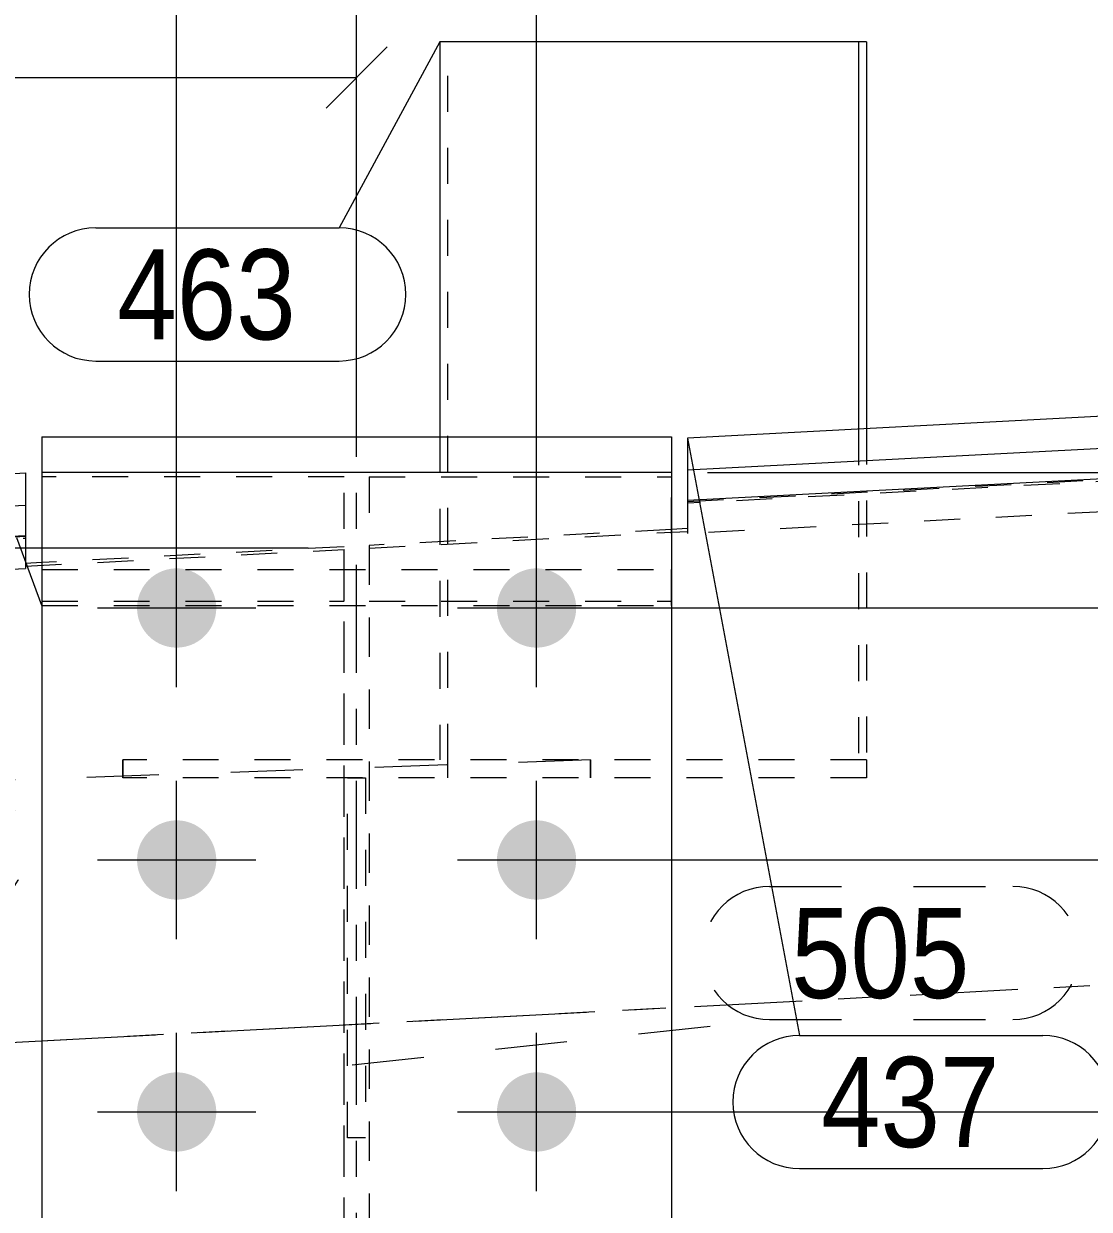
# Model space of a CAD drawing. Header units: millimetres. Extents: x 2 to 825, y 1 to 579.
# Drawn here: x 135.81 to 165.41, y 502.11 to 535.04 of the extents above; entities that cross this region are included whole.
import ezdxf

# ---------------------------------------------------------------- set-up
doc = ezdxf.new("R2010")
doc.units = ezdxf.units.MM
for name, pattern in [('XKITLINE00', [0]), ('XKITLINE01', [4, 1, -1, 1, -1]), ('XKITLINE02', [4, 2, -2]), ('XKITLINE03', [6, 3, -1, 1, -1])]:
    doc.linetypes.add(name, pattern=pattern)
for name, color, linetype, lineweight in [('Bolt', 3, 'Continuous', 0), ('Dimensions', 7, 'Continuous', 0), ('Part', 2, 'Continuous', 0), ('PartMark', 7, 'Continuous', 0)]:
    doc.layers.add(name, color=color, linetype=linetype, lineweight=lineweight)
doc.styles.add('ARIAL', font='ARIAL.TTF')

# ---------------------------------------------------------------- blocks, each defined once
blk = doc.blocks.new('*A55')
at = {"layer": 'Bolt'}
for points in [[(138.956, 518.839), (138.957, 518.866), (138.959, 518.893), (138.961, 518.92), (138.964, 518.946), (138.968, 518.973), (138.972, 519), (138.977, 519.026), (138.983, 519.053), (138.989, 519.079), (138.996, 519.105), (139.003, 519.131), (139.012, 519.157), (139.02, 519.182), (139.03, 519.208), (139.04, 519.233), (139.05, 519.258), (139.062, 519.282), (139.074, 519.306), (139.086, 519.33), (139.099, 519.354), (139.113, 519.377), (139.127, 519.4), (139.141, 519.423), (139.157, 519.445), (139.173, 519.467), (139.189, 519.488), (139.206, 519.51), (139.223, 519.53), (139.241, 519.55), (139.259, 519.57), (139.278, 519.59), (139.298, 519.608), (139.317, 519.627), (139.338, 519.645), (139.358, 519.662), (139.379, 519.679), (139.401, 519.695), (139.423, 519.711), (139.445, 519.726), (139.468, 519.741), (139.491, 519.755), (139.514, 519.769), (139.538, 519.782), (139.562, 519.794), (139.586, 519.806), (139.61, 519.817), (139.635, 519.828), (139.66, 519.838), (139.686, 519.847), (139.711, 519.856), (139.737, 519.864), (139.763, 519.872), (139.789, 519.879), (139.815, 519.885), (139.842, 519.891), (139.868, 519.896), (139.895, 519.9), (139.921, 519.903), (139.948, 519.906), (139.975, 519.909), (140.002, 519.91), (140.029, 519.911), (140.056, 519.912), (140.083, 519.911), (140.11, 519.91), (140.137, 519.909), (140.164, 519.906), (140.191, 519.903), (140.218, 519.9), (140.244, 519.896), (140.271, 519.891), (140.297, 519.885), (140.323, 519.879), (140.349, 519.872), (140.375, 519.864), (140.401, 519.856), (140.427, 519.847), (140.452, 519.838), (140.477, 519.828), (140.502, 519.817), (140.526, 519.806), (140.551, 519.794), (140.575, 519.782), (140.598, 519.769), (140.622, 519.755), (140.645, 519.741), (140.667, 519.726), (140.689, 519.711), (140.711, 519.695), (140.733, 519.679), (140.754, 519.662), (140.775, 519.645), (140.795, 519.627), (140.815, 519.608), (140.834, 519.59), (140.853, 519.57), (140.871, 519.55), (140.889, 519.53), (140.906, 519.51), (140.923, 519.488), (140.94, 519.467), (140.955, 519.445), (140.971, 519.423), (140.985, 519.4), (141, 519.377), (141.013, 519.354), (141.026, 519.33), (141.039, 519.306), (141.05, 519.282), (141.062, 519.258), (141.072, 519.233), (141.082, 519.208), (141.092, 519.182), (141.101, 519.157), (141.109, 519.131), (141.116, 519.105), (141.123, 519.079), (141.129, 519.053), (141.135, 519.026), (141.14, 519), (141.144, 518.973), (141.148, 518.946), (141.151, 518.92), (141.153, 518.893), (141.155, 518.866), (141.156, 518.839), (141.156, 518.812), (141.156, 518.785), (141.155, 518.758), (141.153, 518.731), (141.151, 518.704), (141.148, 518.677), (141.144, 518.65), (141.14, 518.624), (141.135, 518.597), (141.129, 518.571), (141.123, 518.544), (141.116, 518.518), (141.109, 518.492), (141.101, 518.467), (141.092, 518.441), (141.082, 518.416), (141.072, 518.391), (141.062, 518.366), (141.05, 518.341), (141.039, 518.317), (141.026, 518.293), (141.013, 518.27), (141, 518.246), (140.985, 518.223), (140.971, 518.201), (140.955, 518.178), (140.94, 518.156), (140.923, 518.135), (140.906, 518.114), (140.889, 518.093), (140.871, 518.073), (140.853, 518.053), (140.834, 518.034), (140.815, 518.015), (140.795, 517.997), (140.775, 517.979), (140.754, 517.961), (140.733, 517.945), (140.711, 517.928), (140.689, 517.912), (140.667, 517.897), (140.645, 517.882), (140.622, 517.868), (140.598, 517.855), (140.575, 517.842), (140.551, 517.829), (140.526, 517.817), (140.502, 517.806), (140.477, 517.795), (140.452, 517.785), (140.427, 517.776), (140.401, 517.767), (140.375, 517.759), (140.349, 517.752), (140.323, 517.745), (140.297, 517.738), (140.271, 517.733), (140.244, 517.728), (140.218, 517.724), (140.191, 517.72), (140.164, 517.717), (140.137, 517.715), (140.11, 517.713), (140.083, 517.712), (140.056, 517.712), (140.029, 517.712), (140.002, 517.713), (139.975, 517.715), (139.948, 517.717), (139.921, 517.72), (139.895, 517.724), (139.868, 517.728), (139.842, 517.733), (139.815, 517.738), (139.789, 517.745), (139.763, 517.752), (139.737, 517.759), (139.711, 517.767), (139.686, 517.776), (139.66, 517.785), (139.635, 517.795), (139.61, 517.806), (139.586, 517.817), (139.562, 517.829), (139.538, 517.842), (139.514, 517.855), (139.491, 517.868), (139.468, 517.882), (139.445, 517.897), (139.423, 517.912), (139.401, 517.928), (139.379, 517.945), (139.358, 517.961), (139.338, 517.979), (139.317, 517.997), (139.298, 518.015), (139.278, 518.034), (139.259, 518.053), (139.241, 518.073), (139.223, 518.093), (139.206, 518.114), (139.189, 518.135), (139.173, 518.156), (139.157, 518.178), (139.141, 518.201), (139.127, 518.223), (139.113, 518.246), (139.099, 518.27), (139.086, 518.293), (139.074, 518.317), (139.062, 518.341), (139.05, 518.366), (139.04, 518.391), (139.03, 518.416), (139.02, 518.441), (139.012, 518.467), (139.003, 518.492), (138.996, 518.518), (138.989, 518.544), (138.983, 518.571), (138.977, 518.597), (138.972, 518.624), (138.968, 518.65), (138.964, 518.677), (138.961, 518.704), (138.959, 518.731), (138.957, 518.758), (138.956, 518.785), (138.956, 518.812)], [(148.956, 518.839), (148.957, 518.866), (148.959, 518.893), (148.961, 518.92), (148.964, 518.946), (148.968, 518.973), (148.972, 519), (148.977, 519.026), (148.983, 519.053), (148.989, 519.079), (148.996, 519.105), (149.003, 519.131), (149.012, 519.157), (149.02, 519.182), (149.03, 519.208), (149.04, 519.233), (149.05, 519.258), (149.062, 519.282), (149.074, 519.306), (149.086, 519.33), (149.099, 519.354), (149.113, 519.377), (149.127, 519.4), (149.141, 519.423), (149.157, 519.445), (149.173, 519.467), (149.189, 519.488), (149.206, 519.51), (149.223, 519.53), (149.241, 519.55), (149.259, 519.57), (149.278, 519.59), (149.298, 519.608), (149.317, 519.627), (149.338, 519.645), (149.358, 519.662), (149.379, 519.679), (149.401, 519.695), (149.423, 519.711), (149.445, 519.726), (149.468, 519.741), (149.491, 519.755), (149.514, 519.769), (149.538, 519.782), (149.562, 519.794), (149.586, 519.806), (149.61, 519.817), (149.635, 519.828), (149.66, 519.838), (149.686, 519.847), (149.711, 519.856), (149.737, 519.864), (149.763, 519.872), (149.789, 519.879), (149.815, 519.885), (149.842, 519.891), (149.868, 519.896), (149.895, 519.9), (149.921, 519.903), (149.948, 519.906), (149.975, 519.909), (150.002, 519.91), (150.029, 519.911), (150.056, 519.912), (150.083, 519.911), (150.11, 519.91), (150.137, 519.909), (150.164, 519.906), (150.191, 519.903), (150.218, 519.9), (150.244, 519.896), (150.271, 519.891), (150.297, 519.885), (150.323, 519.879), (150.349, 519.872), (150.375, 519.864), (150.401, 519.856), (150.427, 519.847), (150.452, 519.838), (150.477, 519.828), (150.502, 519.817), (150.526, 519.806), (150.551, 519.794), (150.575, 519.782), (150.598, 519.769), (150.622, 519.755), (150.645, 519.741), (150.667, 519.726), (150.689, 519.711), (150.711, 519.695), (150.733, 519.679), (150.754, 519.662), (150.775, 519.645), (150.795, 519.627), (150.815, 519.608), (150.834, 519.59), (150.853, 519.57), (150.871, 519.55), (150.889, 519.53), (150.906, 519.51), (150.923, 519.488), (150.94, 519.467), (150.955, 519.445), (150.971, 519.423), (150.985, 519.4), (151, 519.377), (151.013, 519.354), (151.026, 519.33), (151.039, 519.306), (151.05, 519.282), (151.062, 519.258), (151.072, 519.233), (151.082, 519.208), (151.092, 519.182), (151.101, 519.157), (151.109, 519.131), (151.116, 519.105), (151.123, 519.079), (151.129, 519.053), (151.135, 519.026), (151.14, 519), (151.144, 518.973), (151.148, 518.946), (151.151, 518.92), (151.153, 518.893), (151.155, 518.866), (151.156, 518.839), (151.156, 518.812), (151.156, 518.785), (151.155, 518.758), (151.153, 518.731), (151.151, 518.704), (151.148, 518.677), (151.144, 518.65), (151.14, 518.624), (151.135, 518.597), (151.129, 518.571), (151.123, 518.544), (151.116, 518.518), (151.109, 518.492), (151.101, 518.467), (151.092, 518.441), (151.082, 518.416), (151.072, 518.391), (151.062, 518.366), (151.05, 518.341), (151.039, 518.317), (151.026, 518.293), (151.013, 518.27), (151, 518.246), (150.985, 518.223), (150.971, 518.201), (150.955, 518.178), (150.94, 518.156), (150.923, 518.135), (150.906, 518.114), (150.889, 518.093), (150.871, 518.073), (150.853, 518.053), (150.834, 518.034), (150.815, 518.015), (150.795, 517.997), (150.775, 517.979), (150.754, 517.961), (150.733, 517.945), (150.711, 517.928), (150.689, 517.912), (150.667, 517.897), (150.645, 517.882), (150.622, 517.868), (150.598, 517.855), (150.575, 517.842), (150.551, 517.829), (150.526, 517.817), (150.502, 517.806), (150.477, 517.795), (150.452, 517.785), (150.427, 517.776), (150.401, 517.767), (150.375, 517.759), (150.349, 517.752), (150.323, 517.745), (150.297, 517.738), (150.271, 517.733), (150.244, 517.728), (150.218, 517.724), (150.191, 517.72), (150.164, 517.717), (150.137, 517.715), (150.11, 517.713), (150.083, 517.712), (150.056, 517.712), (150.029, 517.712), (150.002, 517.713), (149.975, 517.715), (149.948, 517.717), (149.921, 517.72), (149.895, 517.724), (149.868, 517.728), (149.842, 517.733), (149.815, 517.738), (149.789, 517.745), (149.763, 517.752), (149.737, 517.759), (149.711, 517.767), (149.686, 517.776), (149.66, 517.785), (149.635, 517.795), (149.61, 517.806), (149.586, 517.817), (149.562, 517.829), (149.538, 517.842), (149.514, 517.855), (149.491, 517.868), (149.468, 517.882), (149.445, 517.897), (149.423, 517.912), (149.401, 517.928), (149.379, 517.945), (149.358, 517.961), (149.338, 517.979), (149.317, 517.997), (149.298, 518.015), (149.278, 518.034), (149.259, 518.053), (149.241, 518.073), (149.223, 518.093), (149.206, 518.114), (149.189, 518.135), (149.173, 518.156), (149.157, 518.178), (149.141, 518.201), (149.127, 518.223), (149.113, 518.246), (149.099, 518.27), (149.086, 518.293), (149.074, 518.317), (149.062, 518.341), (149.05, 518.366), (149.04, 518.391), (149.03, 518.416), (149.02, 518.441), (149.012, 518.467), (149.003, 518.492), (148.996, 518.518), (148.989, 518.544), (148.983, 518.571), (148.977, 518.597), (148.972, 518.624), (148.968, 518.65), (148.964, 518.677), (148.961, 518.704), (148.959, 518.731), (148.957, 518.758), (148.956, 518.785), (148.956, 518.812)], [(138.956, 511.839), (138.957, 511.866), (138.959, 511.893), (138.961, 511.92), (138.964, 511.946), (138.968, 511.973), (138.972, 512), (138.977, 512.026), (138.983, 512.053), (138.989, 512.079), (138.996, 512.105), (139.003, 512.131), (139.012, 512.157), (139.02, 512.182), (139.03, 512.208), (139.04, 512.233), (139.05, 512.258), (139.062, 512.282), (139.074, 512.306), (139.086, 512.33), (139.099, 512.354), (139.113, 512.377), (139.127, 512.4), (139.141, 512.423), (139.157, 512.445), (139.173, 512.467), (139.189, 512.488), (139.206, 512.51), (139.223, 512.53), (139.241, 512.55), (139.259, 512.57), (139.278, 512.59), (139.298, 512.608), (139.317, 512.627), (139.338, 512.645), (139.358, 512.662), (139.379, 512.679), (139.401, 512.695), (139.423, 512.711), (139.445, 512.726), (139.468, 512.741), (139.491, 512.755), (139.514, 512.769), (139.538, 512.782), (139.562, 512.794), (139.586, 512.806), (139.61, 512.817), (139.635, 512.828), (139.66, 512.838), (139.686, 512.847), (139.711, 512.856), (139.737, 512.864), (139.763, 512.872), (139.789, 512.879), (139.815, 512.885), (139.842, 512.891), (139.868, 512.896), (139.895, 512.9), (139.921, 512.903), (139.948, 512.906), (139.975, 512.909), (140.002, 512.91), (140.029, 512.911), (140.056, 512.912), (140.083, 512.911), (140.11, 512.91), (140.137, 512.909), (140.164, 512.906), (140.191, 512.903), (140.218, 512.9), (140.244, 512.896), (140.271, 512.891), (140.297, 512.885), (140.323, 512.879), (140.349, 512.872), (140.375, 512.864), (140.401, 512.856), (140.427, 512.847), (140.452, 512.838), (140.477, 512.828), (140.502, 512.817), (140.526, 512.806), (140.551, 512.794), (140.575, 512.782), (140.598, 512.769), (140.622, 512.755), (140.645, 512.741), (140.667, 512.726), (140.689, 512.711), (140.711, 512.695), (140.733, 512.679), (140.754, 512.662), (140.775, 512.645), (140.795, 512.627), (140.815, 512.608), (140.834, 512.59), (140.853, 512.57), (140.871, 512.55), (140.889, 512.53), (140.906, 512.51), (140.923, 512.488), (140.94, 512.467), (140.955, 512.445), (140.971, 512.423), (140.985, 512.4), (141, 512.377), (141.013, 512.354), (141.026, 512.33), (141.039, 512.306), (141.05, 512.282), (141.062, 512.258), (141.072, 512.233), (141.082, 512.208), (141.092, 512.182), (141.101, 512.157), (141.109, 512.131), (141.116, 512.105), (141.123, 512.079), (141.129, 512.053), (141.135, 512.026), (141.14, 512), (141.144, 511.973), (141.148, 511.946), (141.151, 511.92), (141.153, 511.893), (141.155, 511.866), (141.156, 511.839), (141.156, 511.812), (141.156, 511.785), (141.155, 511.758), (141.153, 511.731), (141.151, 511.704), (141.148, 511.677), (141.144, 511.65), (141.14, 511.624), (141.135, 511.597), (141.129, 511.571), (141.123, 511.544), (141.116, 511.518), (141.109, 511.492), (141.101, 511.467), (141.092, 511.441), (141.082, 511.416), (141.072, 511.391), (141.062, 511.366), (141.05, 511.341), (141.039, 511.317), (141.026, 511.293), (141.013, 511.27), (141, 511.246), (140.985, 511.223), (140.971, 511.201), (140.955, 511.178), (140.94, 511.156), (140.923, 511.135), (140.906, 511.114), (140.889, 511.093), (140.871, 511.073), (140.853, 511.053), (140.834, 511.034), (140.815, 511.015), (140.795, 510.997), (140.775, 510.979), (140.754, 510.961), (140.733, 510.945), (140.711, 510.928), (140.689, 510.912), (140.667, 510.897), (140.645, 510.882), (140.622, 510.868), (140.598, 510.855), (140.575, 510.842), (140.551, 510.829), (140.526, 510.817), (140.502, 510.806), (140.477, 510.795), (140.452, 510.785), (140.427, 510.776), (140.401, 510.767), (140.375, 510.759), (140.349, 510.752), (140.323, 510.745), (140.297, 510.738), (140.271, 510.733), (140.244, 510.728), (140.218, 510.724), (140.191, 510.72), (140.164, 510.717), (140.137, 510.715), (140.11, 510.713), (140.083, 510.712), (140.056, 510.712), (140.029, 510.712), (140.002, 510.713), (139.975, 510.715), (139.948, 510.717), (139.921, 510.72), (139.895, 510.724), (139.868, 510.728), (139.842, 510.733), (139.815, 510.738), (139.789, 510.745), (139.763, 510.752), (139.737, 510.759), (139.711, 510.767), (139.686, 510.776), (139.66, 510.785), (139.635, 510.795), (139.61, 510.806), (139.586, 510.817), (139.562, 510.829), (139.538, 510.842), (139.514, 510.855), (139.491, 510.868), (139.468, 510.882), (139.445, 510.897), (139.423, 510.912), (139.401, 510.928), (139.379, 510.945), (139.358, 510.961), (139.338, 510.979), (139.317, 510.997), (139.298, 511.015), (139.278, 511.034), (139.259, 511.053), (139.241, 511.073), (139.223, 511.093), (139.206, 511.114), (139.189, 511.135), (139.173, 511.156), (139.157, 511.178), (139.141, 511.201), (139.127, 511.223), (139.113, 511.246), (139.099, 511.27), (139.086, 511.293), (139.074, 511.317), (139.062, 511.341), (139.05, 511.366), (139.04, 511.391), (139.03, 511.416), (139.02, 511.441), (139.012, 511.467), (139.003, 511.492), (138.996, 511.518), (138.989, 511.544), (138.983, 511.571), (138.977, 511.597), (138.972, 511.624), (138.968, 511.65), (138.964, 511.677), (138.961, 511.704), (138.959, 511.731), (138.957, 511.758), (138.956, 511.785), (138.956, 511.812)], [(148.956, 511.839), (148.957, 511.866), (148.959, 511.893), (148.961, 511.92), (148.964, 511.946), (148.968, 511.973), (148.972, 512), (148.977, 512.026), (148.983, 512.053), (148.989, 512.079), (148.996, 512.105), (149.003, 512.131), (149.012, 512.157), (149.02, 512.182), (149.03, 512.208), (149.04, 512.233), (149.05, 512.258), (149.062, 512.282), (149.074, 512.306), (149.086, 512.33), (149.099, 512.354), (149.113, 512.377), (149.127, 512.4), (149.141, 512.423), (149.157, 512.445), (149.173, 512.467), (149.189, 512.488), (149.206, 512.51), (149.223, 512.53), (149.241, 512.55), (149.259, 512.57), (149.278, 512.59), (149.298, 512.608), (149.317, 512.627), (149.338, 512.645), (149.358, 512.662), (149.379, 512.679), (149.401, 512.695), (149.423, 512.711), (149.445, 512.726), (149.468, 512.741), (149.491, 512.755), (149.514, 512.769), (149.538, 512.782), (149.562, 512.794), (149.586, 512.806), (149.61, 512.817), (149.635, 512.828), (149.66, 512.838), (149.686, 512.847), (149.711, 512.856), (149.737, 512.864), (149.763, 512.872), (149.789, 512.879), (149.815, 512.885), (149.842, 512.891), (149.868, 512.896), (149.895, 512.9), (149.921, 512.903), (149.948, 512.906), (149.975, 512.909), (150.002, 512.91), (150.029, 512.911), (150.056, 512.912), (150.083, 512.911), (150.11, 512.91), (150.137, 512.909), (150.164, 512.906), (150.191, 512.903), (150.218, 512.9), (150.244, 512.896), (150.271, 512.891), (150.297, 512.885), (150.323, 512.879), (150.349, 512.872), (150.375, 512.864), (150.401, 512.856), (150.427, 512.847), (150.452, 512.838), (150.477, 512.828), (150.502, 512.817), (150.526, 512.806), (150.551, 512.794), (150.575, 512.782), (150.598, 512.769), (150.622, 512.755), (150.645, 512.741), (150.667, 512.726), (150.689, 512.711), (150.711, 512.695), (150.733, 512.679), (150.754, 512.662), (150.775, 512.645), (150.795, 512.627), (150.815, 512.608), (150.834, 512.59), (150.853, 512.57), (150.871, 512.55), (150.889, 512.53), (150.906, 512.51), (150.923, 512.488), (150.94, 512.467), (150.955, 512.445), (150.971, 512.423), (150.985, 512.4), (151, 512.377), (151.013, 512.354), (151.026, 512.33), (151.039, 512.306), (151.05, 512.282), (151.062, 512.258), (151.072, 512.233), (151.082, 512.208), (151.092, 512.182), (151.101, 512.157), (151.109, 512.131), (151.116, 512.105), (151.123, 512.079), (151.129, 512.053), (151.135, 512.026), (151.14, 512), (151.144, 511.973), (151.148, 511.946), (151.151, 511.92), (151.153, 511.893), (151.155, 511.866), (151.156, 511.839), (151.156, 511.812), (151.156, 511.785), (151.155, 511.758), (151.153, 511.731), (151.151, 511.704), (151.148, 511.677), (151.144, 511.65), (151.14, 511.624), (151.135, 511.597), (151.129, 511.571), (151.123, 511.544), (151.116, 511.518), (151.109, 511.492), (151.101, 511.467), (151.092, 511.441), (151.082, 511.416), (151.072, 511.391), (151.062, 511.366), (151.05, 511.341), (151.039, 511.317), (151.026, 511.293), (151.013, 511.27), (151, 511.246), (150.985, 511.223), (150.971, 511.201), (150.955, 511.178), (150.94, 511.156), (150.923, 511.135), (150.906, 511.114), (150.889, 511.093), (150.871, 511.073), (150.853, 511.053), (150.834, 511.034), (150.815, 511.015), (150.795, 510.997), (150.775, 510.979), (150.754, 510.961), (150.733, 510.945), (150.711, 510.928), (150.689, 510.912), (150.667, 510.897), (150.645, 510.882), (150.622, 510.868), (150.598, 510.855), (150.575, 510.842), (150.551, 510.829), (150.526, 510.817), (150.502, 510.806), (150.477, 510.795), (150.452, 510.785), (150.427, 510.776), (150.401, 510.767), (150.375, 510.759), (150.349, 510.752), (150.323, 510.745), (150.297, 510.738), (150.271, 510.733), (150.244, 510.728), (150.218, 510.724), (150.191, 510.72), (150.164, 510.717), (150.137, 510.715), (150.11, 510.713), (150.083, 510.712), (150.056, 510.712), (150.029, 510.712), (150.002, 510.713), (149.975, 510.715), (149.948, 510.717), (149.921, 510.72), (149.895, 510.724), (149.868, 510.728), (149.842, 510.733), (149.815, 510.738), (149.789, 510.745), (149.763, 510.752), (149.737, 510.759), (149.711, 510.767), (149.686, 510.776), (149.66, 510.785), (149.635, 510.795), (149.61, 510.806), (149.586, 510.817), (149.562, 510.829), (149.538, 510.842), (149.514, 510.855), (149.491, 510.868), (149.468, 510.882), (149.445, 510.897), (149.423, 510.912), (149.401, 510.928), (149.379, 510.945), (149.358, 510.961), (149.338, 510.979), (149.317, 510.997), (149.298, 511.015), (149.278, 511.034), (149.259, 511.053), (149.241, 511.073), (149.223, 511.093), (149.206, 511.114), (149.189, 511.135), (149.173, 511.156), (149.157, 511.178), (149.141, 511.201), (149.127, 511.223), (149.113, 511.246), (149.099, 511.27), (149.086, 511.293), (149.074, 511.317), (149.062, 511.341), (149.05, 511.366), (149.04, 511.391), (149.03, 511.416), (149.02, 511.441), (149.012, 511.467), (149.003, 511.492), (148.996, 511.518), (148.989, 511.544), (148.983, 511.571), (148.977, 511.597), (148.972, 511.624), (148.968, 511.65), (148.964, 511.677), (148.961, 511.704), (148.959, 511.731), (148.957, 511.758), (148.956, 511.785), (148.956, 511.812)], [(138.956, 504.839), (138.957, 504.866), (138.959, 504.893), (138.961, 504.92), (138.964, 504.946), (138.968, 504.973), (138.972, 505), (138.977, 505.026), (138.983, 505.053), (138.989, 505.079), (138.996, 505.105), (139.003, 505.131), (139.012, 505.157), (139.02, 505.182), (139.03, 505.208), (139.04, 505.233), (139.05, 505.258), (139.062, 505.282), (139.074, 505.306), (139.086, 505.33), (139.099, 505.354), (139.113, 505.377), (139.127, 505.4), (139.141, 505.423), (139.157, 505.445), (139.173, 505.467), (139.189, 505.488), (139.206, 505.51), (139.223, 505.53), (139.241, 505.55), (139.259, 505.57), (139.278, 505.59), (139.298, 505.608), (139.317, 505.627), (139.338, 505.645), (139.358, 505.662), (139.379, 505.679), (139.401, 505.695), (139.423, 505.711), (139.445, 505.726), (139.468, 505.741), (139.491, 505.755), (139.514, 505.769), (139.538, 505.782), (139.562, 505.794), (139.586, 505.806), (139.61, 505.817), (139.635, 505.828), (139.66, 505.838), (139.686, 505.847), (139.711, 505.856), (139.737, 505.864), (139.763, 505.872), (139.789, 505.879), (139.815, 505.885), (139.842, 505.891), (139.868, 505.896), (139.895, 505.9), (139.921, 505.903), (139.948, 505.906), (139.975, 505.909), (140.002, 505.91), (140.029, 505.911), (140.056, 505.912), (140.083, 505.911), (140.11, 505.91), (140.137, 505.909), (140.164, 505.906), (140.191, 505.903), (140.218, 505.9), (140.244, 505.896), (140.271, 505.891), (140.297, 505.885), (140.323, 505.879), (140.349, 505.872), (140.375, 505.864), (140.401, 505.856), (140.427, 505.847), (140.452, 505.838), (140.477, 505.828), (140.502, 505.817), (140.526, 505.806), (140.551, 505.794), (140.575, 505.782), (140.598, 505.769), (140.622, 505.755), (140.645, 505.741), (140.667, 505.726), (140.689, 505.711), (140.711, 505.695), (140.733, 505.679), (140.754, 505.662), (140.775, 505.645), (140.795, 505.627), (140.815, 505.608), (140.834, 505.59), (140.853, 505.57), (140.871, 505.55), (140.889, 505.53), (140.906, 505.51), (140.923, 505.488), (140.94, 505.467), (140.955, 505.445), (140.971, 505.423), (140.985, 505.4), (141, 505.377), (141.013, 505.354), (141.026, 505.33), (141.039, 505.306), (141.05, 505.282), (141.062, 505.258), (141.072, 505.233), (141.082, 505.208), (141.092, 505.182), (141.101, 505.157), (141.109, 505.131), (141.116, 505.105), (141.123, 505.079), (141.129, 505.053), (141.135, 505.026), (141.14, 505), (141.144, 504.973), (141.148, 504.946), (141.151, 504.92), (141.153, 504.893), (141.155, 504.866), (141.156, 504.839), (141.156, 504.812), (141.156, 504.785), (141.155, 504.758), (141.153, 504.731), (141.151, 504.704), (141.148, 504.677), (141.144, 504.65), (141.14, 504.624), (141.135, 504.597), (141.129, 504.571), (141.123, 504.544), (141.116, 504.518), (141.109, 504.492), (141.101, 504.467), (141.092, 504.441), (141.082, 504.416), (141.072, 504.391), (141.062, 504.366), (141.05, 504.341), (141.039, 504.317), (141.026, 504.293), (141.013, 504.27), (141, 504.246), (140.985, 504.223), (140.971, 504.201), (140.955, 504.178), (140.94, 504.156), (140.923, 504.135), (140.906, 504.114), (140.889, 504.093), (140.871, 504.073), (140.853, 504.053), (140.834, 504.034), (140.815, 504.015), (140.795, 503.997), (140.775, 503.979), (140.754, 503.961), (140.733, 503.945), (140.711, 503.928), (140.689, 503.912), (140.667, 503.897), (140.645, 503.882), (140.622, 503.868), (140.598, 503.855), (140.575, 503.842), (140.551, 503.829), (140.526, 503.817), (140.502, 503.806), (140.477, 503.795), (140.452, 503.785), (140.427, 503.776), (140.401, 503.767), (140.375, 503.759), (140.349, 503.752), (140.323, 503.745), (140.297, 503.738), (140.271, 503.733), (140.244, 503.728), (140.218, 503.724), (140.191, 503.72), (140.164, 503.717), (140.137, 503.715), (140.11, 503.713), (140.083, 503.712), (140.056, 503.712), (140.029, 503.712), (140.002, 503.713), (139.975, 503.715), (139.948, 503.717), (139.921, 503.72), (139.895, 503.724), (139.868, 503.728), (139.842, 503.733), (139.815, 503.738), (139.789, 503.745), (139.763, 503.752), (139.737, 503.759), (139.711, 503.767), (139.686, 503.776), (139.66, 503.785), (139.635, 503.795), (139.61, 503.806), (139.586, 503.817), (139.562, 503.829), (139.538, 503.842), (139.514, 503.855), (139.491, 503.868), (139.468, 503.882), (139.445, 503.897), (139.423, 503.912), (139.401, 503.928), (139.379, 503.945), (139.358, 503.961), (139.338, 503.979), (139.317, 503.997), (139.298, 504.015), (139.278, 504.034), (139.259, 504.053), (139.241, 504.073), (139.223, 504.093), (139.206, 504.114), (139.189, 504.135), (139.173, 504.156), (139.157, 504.178), (139.141, 504.201), (139.127, 504.223), (139.113, 504.246), (139.099, 504.27), (139.086, 504.293), (139.074, 504.317), (139.062, 504.341), (139.05, 504.366), (139.04, 504.391), (139.03, 504.416), (139.02, 504.441), (139.012, 504.467), (139.003, 504.492), (138.996, 504.518), (138.989, 504.544), (138.983, 504.571), (138.977, 504.597), (138.972, 504.624), (138.968, 504.65), (138.964, 504.677), (138.961, 504.704), (138.959, 504.731), (138.957, 504.758), (138.956, 504.785), (138.956, 504.812)], [(148.956, 504.839), (148.957, 504.866), (148.959, 504.893), (148.961, 504.92), (148.964, 504.946), (148.968, 504.973), (148.972, 505), (148.977, 505.026), (148.983, 505.053), (148.989, 505.079), (148.996, 505.105), (149.003, 505.131), (149.012, 505.157), (149.02, 505.182), (149.03, 505.208), (149.04, 505.233), (149.05, 505.258), (149.062, 505.282), (149.074, 505.306), (149.086, 505.33), (149.099, 505.354), (149.113, 505.377), (149.127, 505.4), (149.141, 505.423), (149.157, 505.445), (149.173, 505.467), (149.189, 505.488), (149.206, 505.51), (149.223, 505.53), (149.241, 505.55), (149.259, 505.57), (149.278, 505.59), (149.298, 505.608), (149.317, 505.627), (149.338, 505.645), (149.358, 505.662), (149.379, 505.679), (149.401, 505.695), (149.423, 505.711), (149.445, 505.726), (149.468, 505.741), (149.491, 505.755), (149.514, 505.769), (149.538, 505.782), (149.562, 505.794), (149.586, 505.806), (149.61, 505.817), (149.635, 505.828), (149.66, 505.838), (149.686, 505.847), (149.711, 505.856), (149.737, 505.864), (149.763, 505.872), (149.789, 505.879), (149.815, 505.885), (149.842, 505.891), (149.868, 505.896), (149.895, 505.9), (149.921, 505.903), (149.948, 505.906), (149.975, 505.909), (150.002, 505.91), (150.029, 505.911), (150.056, 505.912), (150.083, 505.911), (150.11, 505.91), (150.137, 505.909), (150.164, 505.906), (150.191, 505.903), (150.218, 505.9), (150.244, 505.896), (150.271, 505.891), (150.297, 505.885), (150.323, 505.879), (150.349, 505.872), (150.375, 505.864), (150.401, 505.856), (150.427, 505.847), (150.452, 505.838), (150.477, 505.828), (150.502, 505.817), (150.526, 505.806), (150.551, 505.794), (150.575, 505.782), (150.598, 505.769), (150.622, 505.755), (150.645, 505.741), (150.667, 505.726), (150.689, 505.711), (150.711, 505.695), (150.733, 505.679), (150.754, 505.662), (150.775, 505.645), (150.795, 505.627), (150.815, 505.608), (150.834, 505.59), (150.853, 505.57), (150.871, 505.55), (150.889, 505.53), (150.906, 505.51), (150.923, 505.488), (150.94, 505.467), (150.955, 505.445), (150.971, 505.423), (150.985, 505.4), (151, 505.377), (151.013, 505.354), (151.026, 505.33), (151.039, 505.306), (151.05, 505.282), (151.062, 505.258), (151.072, 505.233), (151.082, 505.208), (151.092, 505.182), (151.101, 505.157), (151.109, 505.131), (151.116, 505.105), (151.123, 505.079), (151.129, 505.053), (151.135, 505.026), (151.14, 505), (151.144, 504.973), (151.148, 504.946), (151.151, 504.92), (151.153, 504.893), (151.155, 504.866), (151.156, 504.839), (151.156, 504.812), (151.156, 504.785), (151.155, 504.758), (151.153, 504.731), (151.151, 504.704), (151.148, 504.677), (151.144, 504.65), (151.14, 504.624), (151.135, 504.597), (151.129, 504.571), (151.123, 504.544), (151.116, 504.518), (151.109, 504.492), (151.101, 504.467), (151.092, 504.441), (151.082, 504.416), (151.072, 504.391), (151.062, 504.366), (151.05, 504.341), (151.039, 504.317), (151.026, 504.293), (151.013, 504.27), (151, 504.246), (150.985, 504.223), (150.971, 504.201), (150.955, 504.178), (150.94, 504.156), (150.923, 504.135), (150.906, 504.114), (150.889, 504.093), (150.871, 504.073), (150.853, 504.053), (150.834, 504.034), (150.815, 504.015), (150.795, 503.997), (150.775, 503.979), (150.754, 503.961), (150.733, 503.945), (150.711, 503.928), (150.689, 503.912), (150.667, 503.897), (150.645, 503.882), (150.622, 503.868), (150.598, 503.855), (150.575, 503.842), (150.551, 503.829), (150.526, 503.817), (150.502, 503.806), (150.477, 503.795), (150.452, 503.785), (150.427, 503.776), (150.401, 503.767), (150.375, 503.759), (150.349, 503.752), (150.323, 503.745), (150.297, 503.738), (150.271, 503.733), (150.244, 503.728), (150.218, 503.724), (150.191, 503.72), (150.164, 503.717), (150.137, 503.715), (150.11, 503.713), (150.083, 503.712), (150.056, 503.712), (150.029, 503.712), (150.002, 503.713), (149.975, 503.715), (149.948, 503.717), (149.921, 503.72), (149.895, 503.724), (149.868, 503.728), (149.842, 503.733), (149.815, 503.738), (149.789, 503.745), (149.763, 503.752), (149.737, 503.759), (149.711, 503.767), (149.686, 503.776), (149.66, 503.785), (149.635, 503.795), (149.61, 503.806), (149.586, 503.817), (149.562, 503.829), (149.538, 503.842), (149.514, 503.855), (149.491, 503.868), (149.468, 503.882), (149.445, 503.897), (149.423, 503.912), (149.401, 503.928), (149.379, 503.945), (149.358, 503.961), (149.338, 503.979), (149.317, 503.997), (149.298, 504.015), (149.278, 504.034), (149.259, 504.053), (149.241, 504.073), (149.223, 504.093), (149.206, 504.114), (149.189, 504.135), (149.173, 504.156), (149.157, 504.178), (149.141, 504.201), (149.127, 504.223), (149.113, 504.246), (149.099, 504.27), (149.086, 504.293), (149.074, 504.317), (149.062, 504.341), (149.05, 504.366), (149.04, 504.391), (149.03, 504.416), (149.02, 504.441), (149.012, 504.467), (149.003, 504.492), (148.996, 504.518), (148.989, 504.544), (148.983, 504.571), (148.977, 504.597), (148.972, 504.624), (148.968, 504.65), (148.964, 504.677), (148.961, 504.704), (148.959, 504.731), (148.957, 504.758), (148.956, 504.785), (148.956, 504.812)]]:
    blk.add_hatch(color=3, dxfattribs=at).paths.add_polyline_path(points, flags=17)
at = {"layer": 'Bolt', "color": 3, "linetype": 'XKITLINE00', "lineweight": 0}
for p, q in [((140.056, 516.612), (140.056, 521.012)), ((150.056, 516.612), (150.056, 521.012)), ((137.856, 518.812), (142.256, 518.812)), ((147.856, 518.812), (152.256, 518.812)), ((140.056, 509.612), (140.056, 514.012)), ((150.056, 509.612), (150.056, 514.012)), ((137.856, 511.812), (142.256, 511.812)), ((147.856, 511.812), (152.256, 511.812)), ((140.056, 502.612), (140.056, 507.012)), ((150.056, 502.612), (150.056, 507.012)), ((137.856, 504.812), (142.256, 504.812)), ((147.856, 504.812), (152.256, 504.812))]:
    blk.add_line(p, q, dxfattribs=at)
blk = doc.blocks.new('*A70')
at = {"layer": 'Part', "color": 7, "linetype": 'XKITLINE03', "lineweight": 0}
blk.add_line((145.056, 427.01), (145.056, 530.728), dxfattribs=at)
at = {"layer": 'Part', "color": 2, "linetype": 'XKITLINE00', "lineweight": 0}
for p, q in [((153.806, 522.574), (136.306, 522.574)), ((136.306, 522.574), (136.306, 427.01)), ((153.806, 522.574), (153.806, 494.57))]:
    blk.add_line(p, q, dxfattribs=at)
at = {"layer": 'Part', "color": 7, "linetype": 'XKITLINE01', "lineweight": 0}
for p, q in [((144.706, 522.458), (136.306, 522.458)), ((144.706, 427.01), (144.706, 522.458)), ((145.406, 522.458), (145.406, 427.01)), ((145.406, 522.458), (153.806, 522.458)), ((153.806, 522.458), (153.806, 493.598)), ((136.306, 518.998), (144.706, 518.998)), ((136.306, 518.882), (153.806, 518.882)), ((145.406, 518.998), (153.806, 518.998))]:
    blk.add_line(p, q, dxfattribs=at)
blk = doc.blocks.new('*A73')
at = {"layer": 'Part', "color": 2, "linetype": 'XKITLINE00', "lineweight": 0}
for p, q in [((136.306, 523.569), (136.306, 522.574)), ((136.306, 523.569), (153.806, 523.569)), ((153.806, 523.569), (153.806, 522.574)), ((153.806, 522.574), (136.306, 522.574))]:
    blk.add_line(p, q, dxfattribs=at)
at = {"layer": 'Part', "color": 7, "linetype": 'XKITLINE01', "lineweight": 0}
for p, q in [((136.306, 522.574), (136.306, 518.882)), ((153.806, 518.882), (153.806, 522.574)), ((136.306, 519.877), (153.806, 519.877)), ((136.306, 518.882), (153.806, 518.882))]:
    blk.add_line(p, q, dxfattribs=at)
blk = doc.blocks.new('*A75')
at = {"layer": 'Part', "color": 7, "linetype": 'XKITLINE01', "lineweight": 0}
for p, q in [((159.223, 514.593), (138.556, 514.593)), ((138.556, 514.593), (138.556, 514.093)), ((138.556, 514.093), (138.556, 514.593)), ((147.591, 514.093), (147.591, 514.593)), ((151.556, 514.593), (151.556, 514.093)), ((151.556, 514.093), (151.556, 514.593)), ((159.223, 514.593), (159.223, 514.093)), ((159.223, 514.093), (138.556, 514.093))]:
    blk.add_line(p, q, dxfattribs=at)
blk = doc.blocks.new('*A76')
at = {"layer": 'Part', "color": 7, "linetype": 'XKITLINE01', "lineweight": 0}
for p, q in [((144.806, 514.093), (145.306, 514.093)), ((144.806, 504.093), (144.806, 514.093)), ((144.806, 514.093), (145.306, 514.093)), ((145.306, 514.093), (145.306, 504.093)), ((145.306, 504.093), (144.806, 504.093))]:
    blk.add_line(p, q, dxfattribs=at)
blk = doc.blocks.new('*A77')
at = {"layer": 'Part', "color": 2, "linetype": 'XKITLINE00', "lineweight": 0}
for p, q in [((159.223, 534.543), (147.368, 534.543)), ((147.368, 534.543), (147.368, 523.569)), ((158.999, 534.543), (158.999, 523.783)), ((159.223, 534.543), (159.223, 523.795))]:
    blk.add_line(p, q, dxfattribs=at)
at = {"layer": 'Part', "color": 7, "linetype": 'XKITLINE01', "lineweight": 0}
for p, q in [((147.591, 514.593), (147.591, 534.543)), ((158.999, 523.783), (158.999, 514.593)), ((159.223, 523.795), (159.223, 514.593)), ((147.368, 523.569), (147.368, 514.593)), ((159.223, 514.593), (147.368, 514.593))]:
    blk.add_line(p, q, dxfattribs=at)
blk = doc.blocks.new('*A94')
at = {"layer": 'Part', "color": 2, "linetype": 'XKITLINE00', "lineweight": 0}
for p, q in [((166.631, 524.185), (154.253, 523.533)), ((154.253, 523.533), (154.253, 521.017)), ((166.631, 523.289), (154.253, 522.638)), ((166.631, 522.447), (154.253, 521.796)), ((154.253, 521.017), (153.806, 520.993)), ((166.63, 495.245), (152.527, 494.503)), ((166.63, 494.35), (152.337, 493.598)), ((170.005, 492.767), (153.806, 491.915))]:
    blk.add_line(p, q, dxfattribs=at)
at = {"layer": 'Part', "color": 7, "linetype": 'XKITLINE01', "lineweight": 0}
for p, q in [((167.079, 524.208), (166.631, 524.185)), ((173.804, 522.802), (167.079, 524.208)), ((167.079, 524.208), (167.079, 523.313)), ((167.079, 523.313), (166.631, 523.289)), ((167.079, 523.313), (170.296, 522.64)), ((154.253, 521.773), (173.804, 522.802)), ((173.804, 521.907), (173.804, 522.802)), ((170.587, 522.579), (154.253, 521.72)), ((170.296, 522.64), (166.631, 522.447)), ((170.296, 522.64), (170.296, 494.596)), ((170.587, 494.535), (170.587, 522.579)), ((170.587, 522.579), (173.804, 521.907)), ((173.804, 521.907), (154.253, 520.878)), ((154.253, 521.017), (154.253, 520.878)), ((153.806, 520.993), (145.406, 520.551)), ((145.406, 520.475), (154.253, 520.941)), ((145.406, 520.551), (145.406, 491.473)), ((167.079, 495.269), (166.63, 495.245)), ((170.296, 494.596), (167.079, 495.269)), ((167.079, 495.269), (167.079, 494.374)), ((170.296, 494.596), (145.406, 493.286)), ((145.406, 493.21), (170.587, 494.535)), ((152.527, 494.503), (145.406, 494.128)), ((167.079, 494.374), (166.63, 494.35)), ((167.079, 494.374), (173.804, 492.967)), ((173.804, 493.862), (170.587, 494.535)), ((173.804, 493.862), (145.406, 492.368)), ((173.804, 492.967), (173.804, 493.862)), ((152.337, 493.598), (145.406, 493.233)), ((173.804, 492.967), (170.005, 492.767)), ((153.806, 491.915), (145.406, 491.473))]:
    blk.add_line(p, q, dxfattribs=at)
at = {"layer": 'Part', "color": 7, "linetype": 'XKITLINE03', "lineweight": 0}
blk.add_line((136.468, 506.8), (179.38, 509.058), dxfattribs=at)
blk = doc.blocks.new('*A95')
at = {"layer": 'Part', "color": 2, "linetype": 'XKITLINE00', "lineweight": 0}
for p, q in [((116.308, 521.537), (135.859, 522.565)), ((135.859, 522.565), (135.859, 520.049)), ((116.308, 520.642), (135.859, 521.67)), ((116.308, 520.642), (116.308, 521.537)), ((119.525, 519.969), (135.859, 520.828)), ((119.525, 519.969), (116.308, 520.642)), ((136.306, 520.073), (135.859, 520.049)), ((119.525, 519.969), (119.525, 492.767)), ((136.306, 493.649), (116.308, 492.597)), ((136.306, 492.754), (116.308, 491.702)), ((116.308, 491.702), (116.308, 492.597)), ((123.033, 490.296), (116.308, 491.702)), ((136.306, 490.994), (123.033, 490.296))]:
    blk.add_line(p, q, dxfattribs=at)
at = {"layer": 'Part', "color": 7, "linetype": 'XKITLINE01', "lineweight": 0}
for p, q in [((116.308, 521.537), (123.033, 520.13)), ((119.816, 519.908), (135.859, 520.752)), ((123.033, 520.13), (135.859, 520.805)), ((135.859, 519.973), (144.706, 520.438)), ((144.706, 520.515), (136.306, 520.073)), ((144.706, 491.436), (144.706, 520.515)), ((123.033, 520.13), (123.033, 519.235)), ((135.859, 520.049), (135.859, 519.91)), ((123.033, 519.235), (119.816, 519.908)), ((119.816, 519.908), (119.816, 491.864)), ((123.033, 519.235), (135.859, 519.91)), ((144.706, 494.091), (136.306, 493.649)), ((119.525, 491.925), (144.706, 493.249)), ((119.816, 491.864), (144.706, 493.173)), ((144.706, 493.196), (136.306, 492.754)), ((119.525, 492.767), (119.525, 491.925)), ((116.308, 492.597), (119.525, 491.925)), ((123.033, 491.191), (144.706, 492.331)), ((119.816, 491.864), (123.033, 491.191)), ((144.706, 491.436), (136.306, 490.994)), ((123.033, 491.191), (123.033, 490.296))]:
    blk.add_line(p, q, dxfattribs=at)
at = {"layer": 'Part', "color": 7, "linetype": 'XKITLINE03', "lineweight": 0}
blk.add_line((110.732, 505.446), (153.645, 507.704), dxfattribs=at)
blk = doc.blocks.new('*A223')
at = {"layer": 'Dimensions', "color": 7, "linetype": 'XKITLINE00', "lineweight": 0}
for p, q in [((151.056, 518.812), (207.456, 518.812)), ((151.056, 511.812), (207.456, 511.812))]:
    blk.add_line(p, q, dxfattribs=at)
blk = doc.blocks.new('*A224')
at = {"layer": 'Dimensions', "color": 7, "linetype": 'XKITLINE00', "lineweight": 0}
for p, q in [((151.056, 511.812), (207.456, 511.812)), ((151.056, 504.812), (207.456, 504.812))]:
    blk.add_line(p, q, dxfattribs=at)
blk = doc.blocks.new('*A225')
at = {"layer": 'Dimensions', "color": 7, "linetype": 'XKITLINE00', "lineweight": 0}
blk.add_line((151.056, 504.812), (207.456, 504.812), dxfattribs=at)
blk = doc.blocks.new('*A228')
at = {"layer": 'Dimensions', "color": 7, "linetype": 'XKITLINE00', "lineweight": 0}
for p, q in [((119.671, 521.834), (119.671, 536.4)), ((145.056, 523.574), (145.056, 536.4)), ((120.519, 534.399), (118.822, 532.701)), ((145.905, 534.399), (144.208, 532.701)), ((119.671, 533.55), (145.056, 533.55))]:
    blk.add_line(p, q, dxfattribs=at)
at = {"layer": 'Dimensions', "color": 3}
for p in [(119.671, 533.55), (145.056, 533.55)]:
    blk.add_point(p, dxfattribs=at)
at = {"layer": 'Dimensions', "color": 3, "style": 'ARIAL', "width": 0.85}
blk.add_text('254', height=3, dxfattribs=at).set_placement((129.026, 534.9))
blk = doc.blocks.new('*A229')
at = {"layer": 'Dimensions', "color": 7, "linetype": 'XKITLINE00', "lineweight": 0}
for p, q in [((140.056, 519.812), (140.056, 564.4)), ((145.056, 523.574), (145.056, 564.4))]:
    blk.add_line(p, q, dxfattribs=at)
blk = doc.blocks.new('*A230')
at = {"layer": 'Dimensions', "color": 7, "linetype": 'XKITLINE00', "lineweight": 0}
for p, q in [((145.056, 523.574), (145.056, 563.95)), ((150.056, 519.812), (150.056, 563.95))]:
    blk.add_line(p, q, dxfattribs=at)
blk = doc.blocks.new('*A231')
at = {"layer": 'Dimensions', "color": 7, "linetype": 'XKITLINE00', "lineweight": 0}
for p, q in [((145.056, 523.574), (145.056, 548.4)), ((147.591, 535.543), (147.591, 548.4)), ((145.905, 546.399), (144.208, 544.701)), ((148.439, 546.399), (146.742, 544.701)), ((145.056, 545.55), (147.591, 545.55))]:
    blk.add_line(p, q, dxfattribs=at)
at = {"layer": 'Dimensions', "color": 3}
for p in [(145.056, 545.55), (147.591, 545.55)]:
    blk.add_point(p, dxfattribs=at)
at = {"layer": 'Dimensions', "color": 3, "style": 'ARIAL', "width": 0.85}
blk.add_text('25', height=3, dxfattribs=at).set_placement((144.098, 546.9))
blk = doc.blocks.new('*A235')
at = {"layer": 'Dimensions', "color": 7, "linetype": 'XKITLINE00', "lineweight": 0}
blk.add_line((143.706, 520.476), (82.206, 520.476), dxfattribs=at)
blk = doc.blocks.new('*A236')
at = {"layer": 'Dimensions', "color": 7, "linetype": 'XKITLINE00', "lineweight": 0}
blk.add_line((143.706, 520.476), (82.206, 520.476), dxfattribs=at)
blk = doc.blocks.new('*A238')
at = {"layer": 'Dimensions', "color": 7, "linetype": 'XKITLINE00', "lineweight": 0}
for p, q in [((154.806, 522.574), (207.906, 522.574)), ((151.056, 518.812), (207.906, 518.812))]:
    blk.add_line(p, q, dxfattribs=at)
blk = doc.blocks.new('*A243')
at = {"layer": 'PartMark', "color": 7, "linetype": 'XKITLINE00', "lineweight": 0}
for p, q in [((154.253, 523.533), (157.361, 506.938)), ((157.361, 506.938), (164.124, 506.938)), ((157.361, 503.238), (164.124, 503.238))]:
    blk.add_line(p, q, dxfattribs=at)
for centre, start, end in [((157.361, 505.088), 90, 270), ((164.124, 505.088), 270, 90)]:
    blk.add_arc(centre, 1.85, start, end, dxfattribs=at)
at = {"layer": 'PartMark', "color": 3, "style": 'ARIAL', "width": 0.85}
blk.add_text('437', height=2.5, dxfattribs=at).set_placement((157.961, 503.838))
blk = doc.blocks.new('*A251')
at = {"layer": 'PartMark', "color": 7, "linetype": 'XKITLINE00', "lineweight": 0}
for p, q in [((147.368, 534.543), (144.572, 529.373)), ((137.809, 529.373), (144.572, 529.373)), ((137.809, 525.673), (144.572, 525.673))]:
    blk.add_line(p, q, dxfattribs=at)
for centre, start, end in [((137.809, 527.523), 90, 270), ((144.572, 527.523), 270, 90)]:
    blk.add_arc(centre, 1.85, start, end, dxfattribs=at)
at = {"layer": 'PartMark', "color": 3, "style": 'ARIAL', "width": 0.85}
blk.add_text('463', height=2.5, dxfattribs=at).set_placement((138.409, 526.273))
blk = doc.blocks.new('*A252')
at = {"layer": 'PartMark', "color": 7, "linetype": 'XKITLINE02', "lineweight": 0}
for p, q in [((156.528, 511.078), (163.29, 511.078)), ((144.936, 506.122), (156.528, 507.378)), ((156.528, 507.378), (163.29, 507.378))]:
    blk.add_line(p, q, dxfattribs=at)
for centre, start, end in [((156.528, 509.228), 90, 270), ((163.29, 509.228), 270, 90)]:
    blk.add_arc(centre, 1.85, start, end, dxfattribs=at)
at = {"layer": 'PartMark', "color": 3, "style": 'ARIAL', "width": 0.85}
blk.add_text('505', height=2.5, dxfattribs=at).set_placement((157.128, 507.978))
blk = doc.blocks.new('*A253')
at = {"layer": 'PartMark', "color": 7, "linetype": 'XKITLINE02', "lineweight": 0}
for p, q in [((151.556, 514.593), (134.025, 513.984)), ((127.262, 513.984), (134.025, 513.984)), ((127.262, 510.284), (134.025, 510.284))]:
    blk.add_line(p, q, dxfattribs=at)
for centre, start, end in [((127.262, 512.134), 90, 270), ((134.025, 512.134), 270, 90)]:
    blk.add_arc(centre, 1.85, start, end, dxfattribs=at)
at = {"layer": 'PartMark', "color": 3, "style": 'ARIAL', "width": 0.85}
blk.add_text('477', height=2.5, dxfattribs=at).set_placement((127.862, 510.884))
blk = doc.blocks.new('*A254')
at = {"layer": 'PartMark', "color": 7, "linetype": 'XKITLINE02', "lineweight": 0}
for p, q in [((127.143, 529.139), (133.906, 529.139)), ((127.143, 525.439), (133.906, 525.439)), ((136.306, 518.882), (133.906, 525.439))]:
    blk.add_line(p, q, dxfattribs=at)
for centre, start, end in [((127.143, 527.289), 90, 270), ((133.906, 527.289), 270, 90)]:
    blk.add_arc(centre, 1.85, start, end, dxfattribs=at)
at = {"layer": 'PartMark', "color": 3, "style": 'ARIAL', "width": 0.85}
blk.add_text('408', height=2.5, dxfattribs=at).set_placement((127.743, 526.039))

msp = doc.modelspace()

# ---------------------------------------------------------------- block references
at = {"lineweight": 0}
for name in ['*A229', '*A230', '*A231', '*A228', '*A251', '*A77', '*A254', '*A236', '*A238', '*A235', '*A94', '*A73', '*A243', '*A223', '*A95', '*A55', '*A224', '*A253', '*A75', '*A76', '*A252', '*A225']:
    msp.add_blockref(name, (0, 0), dxfattribs=at)
at = {"layer": 'Part', "lineweight": 0}
msp.add_blockref('*A70', (0, 0), dxfattribs=at)

doc.saveas('drawing.dxf')
